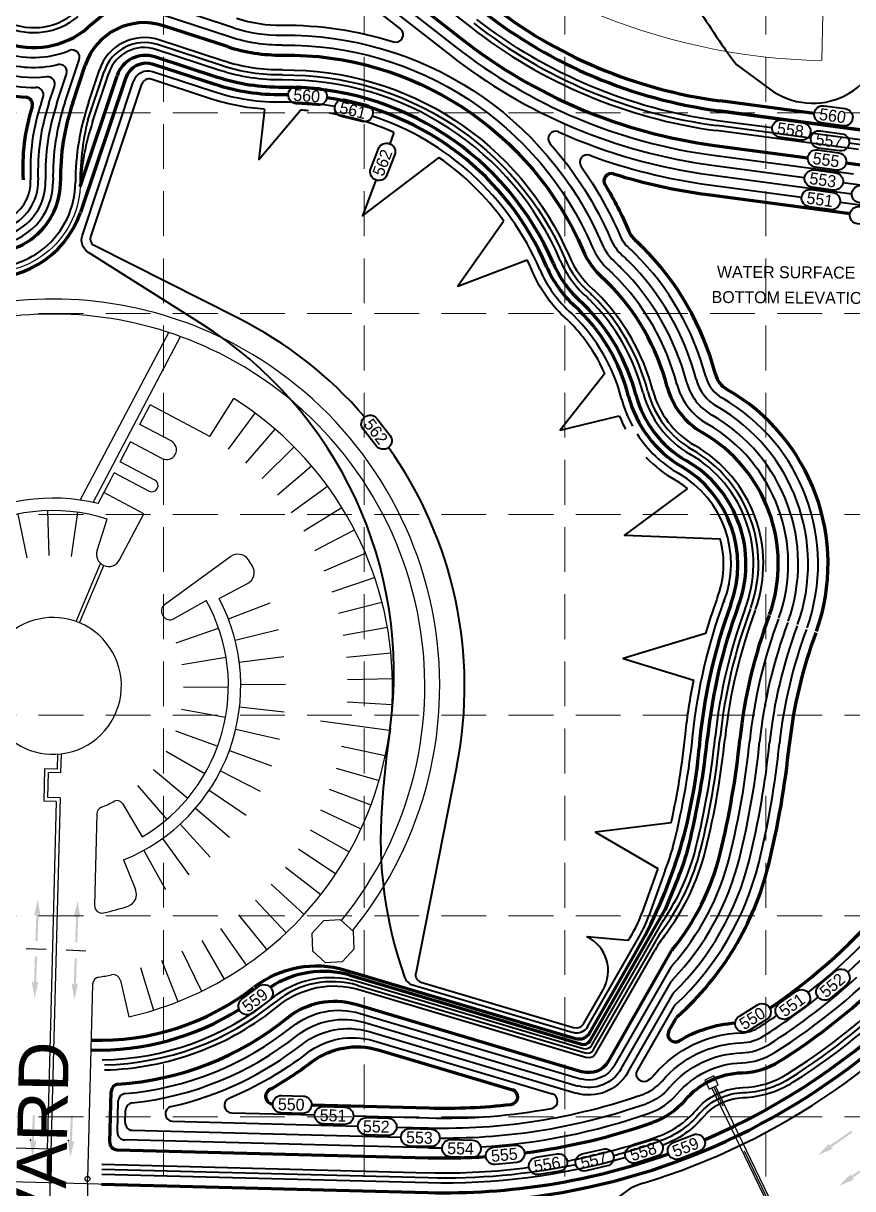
# Model space of a CAD drawing. Header units: feet. Extents: x 10084 to 13321, y 3329 to 8503.
# Drawn here: x 11162.1 to 11495.6, y 4595.9 to 5064.4 of the extents above; entities that cross this region are included whole.
import ezdxf
from ezdxf.enums import TextEntityAlignment as Align

# ---------------------------------------------------------------- set-up
doc = ezdxf.new("R2010")
doc.units = ezdxf.units.FT
doc.header["$LTSCALE"] = 40
doc.header["$MEASUREMENT"] = 0
for name, pattern in [('( Dashdot )', [1.001, 0.5, -0.25, 0.001, -0.25]), ('CENTERX2', [4, 2.5, -0.5, 0.5, -0.5]), ('DASHED', [0.75, 0.5, -0.25]), ('HIDDEN', [0.375, 0.25, -0.125])]:
    doc.linetypes.add(name, pattern=pattern)
for name, color, linetype in [('amenity center', 31, 'Continuous'), ('CURB', 4, 'Continuous'), ('flow arrow', 4, 'Continuous'), ('GRID', 254, 'DASHED'), ('INLET', 4, 'Continuous'), ('Level 1', 7, 'Continuous'), ('Level 8', 7, 'Continuous'), ('NAME', 6, 'Continuous'), ('ROW', 3, '( Dashdot )'), ('STORM', 2, 'Continuous'), ('storm CL', 7, 'CENTERX2')]:
    doc.layers.add(name, color=color, linetype=linetype)
doc.styles.get("Standard").update_dxf_attribs({"font": 'ARIAL.TTF'})
doc.styles.add('Style-CB101', font='CB101.shx')
doc.styles.add('Style-CHAR_FAST_FONT', font='CHAR_FAST_FONT.shx')

msp = doc.modelspace()

# ---------------------------------------------------------------- hatches: boundary and pattern name
at = {"layer": 'flow arrow', "linetype": 'Continuous', "lineweight": 30}
h = msp.add_hatch(color=7, dxfattribs=at)
edge = h.paths.add_edge_path()
edge.add_line((11168.66, 4705.51), (11168.17, 4706.07))
edge.add_line((11168.17, 4706.07), (11167.81, 4695.49))
edge.add_line((11167.81, 4695.49), (11166.95, 4695.52))
edge.add_line((11166.95, 4695.52), (11167.31, 4706.1))
edge.add_line((11167.31, 4706.1), (11166.69, 4705.57))
edge.add_line((11166.69, 4705.57), (11166.69, 4705.57))
edge.add_ellipse((11166.67, 4706.11), major_axis=(-0.019, -0.56), ratio=0.285714, start_angle=-125.8315, end_angle=14.4967, ccw=False)
edge.add_line((11166.55, 4706.45), (11166.55, 4706.45))
edge.add_line((11166.55, 4706.45), (11167.93, 4712.13))
edge.add_line((11167.93, 4712.13), (11168.86, 4706.36))
edge.add_line((11168.86, 4706.36), (11168.86, 4706.36))
edge.add_ellipse((11168.72, 4706.05), major_axis=(-0.019, -0.56), ratio=0.285714, start_angle=-17.1827, end_angle=124.7269, ccw=False)
edge.add_line((11168.65, 4705.51), (11168.66, 4705.51))
edge.add_line((11168.66, 4705.51), (11168.66, 4705.51))
edge.add_line((11168.66, 4705.51), (11168.66, 4705.51))
h = msp.add_hatch(color=7, dxfattribs=at)
edge = h.paths.add_edge_path()
edge.add_line((11184.64, 4704.9), (11184.16, 4705.46))
edge.add_line((11184.16, 4705.46), (11183.79, 4694.88))
edge.add_line((11183.79, 4694.88), (11182.94, 4694.91))
edge.add_line((11182.94, 4694.91), (11183.3, 4705.49))
edge.add_line((11183.3, 4705.49), (11182.68, 4704.96))
edge.add_line((11182.68, 4704.96), (11182.68, 4704.96))
edge.add_ellipse((11182.65, 4705.5), major_axis=(-0.019, -0.56), ratio=0.285714, start_angle=-125.8315, end_angle=14.4967, ccw=False)
edge.add_line((11182.54, 4705.83), (11182.54, 4705.83))
edge.add_line((11182.54, 4705.83), (11183.92, 4711.52))
edge.add_line((11183.92, 4711.52), (11184.85, 4705.75))
edge.add_line((11184.85, 4705.75), (11184.85, 4705.75))
edge.add_ellipse((11184.71, 4705.44), major_axis=(-0.019, -0.56), ratio=0.285714, start_angle=-17.1827, end_angle=124.7269, ccw=False)
edge.add_line((11184.64, 4704.9), (11184.64, 4704.9))
edge.add_line((11184.64, 4704.9), (11184.64, 4704.9))
edge.add_line((11184.64, 4704.9), (11184.64, 4704.9))
h = msp.add_hatch(color=7, dxfattribs=at)
edge = h.paths.add_edge_path()
edge.add_line((11167.77, 4679.04), (11167.26, 4678.52))
edge.add_line((11167.26, 4678.52), (11167.59, 4689.1))
edge.add_line((11167.59, 4689.1), (11166.73, 4689.13))
edge.add_line((11166.73, 4689.13), (11166.4, 4678.55))
edge.add_line((11166.4, 4678.55), (11165.81, 4679.11))
edge.add_line((11165.81, 4679.11), (11165.81, 4679.12))
edge.add_ellipse((11165.75, 4678.58), major_axis=(0.018, 0.56), ratio=0.285714, start_angle=345.5033, end_angle=485.8315)
edge.add_line((11165.61, 4678.25), (11165.61, 4678.25))
edge.add_line((11165.61, 4678.25), (11166.61, 4672.49))
edge.add_line((11166.61, 4672.49), (11167.93, 4678.18))
edge.add_line((11167.93, 4678.18), (11167.93, 4678.18))
edge.add_ellipse((11167.8, 4678.51), major_axis=(0.018, 0.56), ratio=0.285714, start_angle=235.2731, end_angle=377.1827)
edge.add_line((11167.77, 4679.04), (11167.77, 4679.04))
edge.add_line((11167.77, 4679.04), (11167.77, 4679.04))
edge.add_line((11167.77, 4679.04), (11167.77, 4679.04))
h = msp.add_hatch(color=7, dxfattribs=at)
edge = h.paths.add_edge_path()
edge.add_line((11183.76, 4678.43), (11183.25, 4677.91))
edge.add_line((11183.25, 4677.91), (11183.58, 4688.48))
edge.add_line((11183.58, 4688.49), (11182.72, 4688.51))
edge.add_line((11182.72, 4688.51), (11182.39, 4677.93))
edge.add_line((11182.39, 4677.93), (11181.8, 4678.5))
edge.add_line((11181.8, 4678.5), (11181.8, 4678.5))
edge.add_ellipse((11181.74, 4677.96), major_axis=(0.018, 0.56), ratio=0.285714, start_angle=345.5033, end_angle=485.8315)
edge.add_line((11181.6, 4677.64), (11181.6, 4677.64))
edge.add_line((11181.6, 4677.64), (11182.6, 4671.88))
edge.add_line((11182.6, 4671.88), (11183.92, 4677.57))
edge.add_line((11183.92, 4677.57), (11183.91, 4677.57))
edge.add_ellipse((11183.79, 4677.89), major_axis=(0.018, 0.56), ratio=0.285714, start_angle=235.2731, end_angle=377.1827)
edge.add_line((11183.76, 4678.43), (11183.76, 4678.43))
edge.add_line((11183.76, 4678.43), (11183.76, 4678.43))
edge.add_line((11183.76, 4678.43), (11183.76, 4678.43))
h = msp.add_hatch(color=7, dxfattribs=at)
edge = h.paths.add_edge_path()
edge.add_line((11167, 4615.28), (11166.37, 4614.75))
edge.add_line((11166.37, 4614.75), (11166.74, 4625.33))
edge.add_line((11166.74, 4625.33), (11165.88, 4625.35))
edge.add_line((11165.88, 4625.35), (11165.51, 4614.78))
edge.add_line((11165.51, 4614.78), (11165.03, 4615.33))
edge.add_line((11165.03, 4615.33), (11165.03, 4615.34))
edge.add_ellipse((11164.96, 4614.8), major_axis=(0.02, 0.56), ratio=0.285714, start_angle=342.8173, end_angle=484.7269)
edge.add_line((11164.82, 4614.49), (11164.82, 4614.49))
edge.add_line((11164.82, 4614.49), (11165.76, 4608.72))
edge.add_line((11165.76, 4608.72), (11167.14, 4614.4))
edge.add_line((11167.14, 4614.4), (11167.14, 4614.4))
edge.add_ellipse((11167.02, 4614.74), major_axis=(0.02, 0.56), ratio=0.285714, start_angle=234.1685, end_angle=374.4967)
edge.add_line((11167, 4615.28), (11167, 4615.28))
edge.add_line((11167, 4615.28), (11167, 4615.28))
h = msp.add_hatch(color=7, dxfattribs=at)
edge = h.paths.add_edge_path()
edge.add_line((11182.26, 4615.13), (11181.64, 4614.6))
edge.add_line((11181.64, 4614.6), (11182.01, 4625.18))
edge.add_line((11182.01, 4625.18), (11181.15, 4625.21))
edge.add_line((11181.15, 4625.21), (11180.78, 4614.63))
edge.add_line((11180.78, 4614.63), (11180.3, 4615.19))
edge.add_line((11180.3, 4615.19), (11180.29, 4615.19))
edge.add_ellipse((11180.23, 4614.66), major_axis=(0.02, 0.56), ratio=0.285714, start_angle=342.8173, end_angle=484.7269)
edge.add_line((11180.08, 4614.34), (11180.09, 4614.34))
edge.add_line((11180.09, 4614.34), (11181.02, 4608.57))
edge.add_line((11181.02, 4608.57), (11182.4, 4614.26))
edge.add_line((11182.4, 4614.26), (11182.4, 4614.26))
edge.add_ellipse((11182.28, 4614.59), major_axis=(0.02, 0.56), ratio=0.285714, start_angle=234.1685, end_angle=374.4967)
edge.add_line((11182.26, 4615.13), (11182.26, 4615.13))
edge.add_line((11182.26, 4615.13), (11182.26, 4615.13))
h = msp.add_hatch(color=7, dxfattribs=at)
edge = h.paths.add_edge_path()
edge.add_line((11486.46, 4613.88), (11486.3, 4613.16))
edge.add_line((11486.3, 4613.16), (11494.99, 4619.21))
edge.add_line((11494.99, 4619.21), (11495.48, 4618.51))
edge.add_line((11495.48, 4618.51), (11486.8, 4612.46))
edge.add_line((11486.8, 4612.46), (11487.6, 4612.27))
edge.add_line((11487.6, 4612.27), (11487.6, 4612.27))
edge.add_ellipse((11487.18, 4611.93), major_axis=(0.459, 0.32), ratio=0.285714, start_angle=-125.8315, end_angle=14.4967, ccw=False)
edge.add_line((11486.98, 4611.63), (11486.98, 4611.64))
edge.add_line((11486.98, 4611.64), (11481.6, 4609.33))
edge.add_line((11481.6, 4609.33), (11485.66, 4613.54))
edge.add_line((11485.66, 4613.54), (11485.66, 4613.54))
edge.add_ellipse((11486, 4613.61), major_axis=(0.459, 0.32), ratio=0.285714, start_angle=-17.1827, end_angle=124.7269, ccw=False)
edge.add_line((11486.46, 4613.88), (11486.46, 4613.88))
edge.add_line((11486.46, 4613.88), (11486.46, 4613.88))
edge.add_line((11486.46, 4613.88), (11486.46, 4613.88))
h = msp.add_hatch(color=7, dxfattribs=at)
edge = h.paths.add_edge_path()
edge.add_line((11494.99, 4601.54), (11494.84, 4600.82))
edge.add_line((11494.84, 4600.82), (11503.52, 4606.88))
edge.add_line((11503.52, 4606.88), (11504.01, 4606.17))
edge.add_line((11504.01, 4606.17), (11495.33, 4600.12))
edge.add_line((11495.33, 4600.12), (11496.13, 4599.94))
edge.add_line((11496.13, 4599.94), (11496.13, 4599.93))
edge.add_ellipse((11495.71, 4599.59), major_axis=(0.459, 0.32), ratio=0.285714, start_angle=-125.8315, end_angle=14.4967, ccw=False)
edge.add_line((11495.51, 4599.3), (11495.51, 4599.3))
edge.add_line((11495.51, 4599.3), (11490.14, 4596.99))
edge.add_line((11490.14, 4596.99), (11494.19, 4601.2))
edge.add_line((11494.19, 4601.2), (11494.19, 4601.2))
edge.add_ellipse((11494.53, 4601.28), major_axis=(0.459, 0.32), ratio=0.285714, start_angle=-17.1827, end_angle=124.7269, ccw=False)
edge.add_line((11495, 4601.54), (11494.99, 4601.54))
edge.add_line((11494.99, 4601.54), (11494.99, 4601.54))
edge.add_line((11494.99, 4601.54), (11494.99, 4601.54))

# ---------------------------------------------------------------- linework, layer by layer
at = {"layer": 'amenity center', "color": 7}
for p, q in [((11184.95, 4872.7), (11220.54, 4940.08)), ((11190.11, 4871.76), (11225.33, 4938.42)), ((11210.3, 4905.69), (11213.1, 4910.99)), ((11237.14, 4898.29), (11213.1, 4910.99)), ((11237.14, 4898.29), (11246.73, 4913.53)), ((11208.94, 4903.13), (11210.3, 4905.69)), ((11244.57, 4893.21), (11255.29, 4907.68)), ((11221.53, 4896.48), (11208.94, 4903.13)), ((11251.59, 4887.58), (11263.38, 4901.19)), ((11201, 4888.1), (11205.21, 4896.06)), ((11217.8, 4889.41), (11205.21, 4896.06)), ((11258.17, 4881.44), (11270.95, 4894.11)), ((11214.92, 4880.75), (11201, 4888.1)), ((11264.26, 4874.81), (11277.96, 4886.48)), ((11197.27, 4881.03), (11198.67, 4883.68)), ((11212.58, 4876.33), (11198.67, 4883.68)), ((11192.13, 4871.3), (11197.27, 4881.03)), ((11269.83, 4867.74), (11284.38, 4878.34)), ((11210.59, 4867.2), (11194.46, 4875.72)), ((11172.51, 4850.47), (11171.99, 4868.47)), ((11181.5, 4849.96), (11184.06, 4867.78)), ((11274.85, 4860.27), (11290.16, 4869.73)), ((11163.57, 4849.44), (11159.99, 4867.08)), ((11191.74, 4852.47), (11195.83, 4865.04)), ((11200.79, 4848.65), (11210.59, 4867.2)), ((11279.28, 4852.44), (11295.27, 4860.71)), ((11245.46, 4850), (11218.83, 4830.62)), ((11283.11, 4844.3), (11299.68, 4851.33)), ((11183.31, 4823.88), (11193.15, 4847.21)), ((11184.71, 4823.34), (11194.42, 4846.37)), ((11286.31, 4835.88), (11303.36, 4841.64)), ((11240.86, 4833.13), (11252.24, 4839.11)), ((11222.46, 4824.94), (11235.64, 4832.27)), ((11244.56, 4824.93), (11261.38, 4831.35)), ((11288.86, 4827.25), (11306.3, 4831.7)), ((11223.59, 4815.31), (11240.59, 4821.24)), ((11247.27, 4816.34), (11264.73, 4820.72)), ((11290.75, 4818.45), (11308.48, 4821.56)), ((11225.82, 4806.59), (11243.58, 4809.53)), ((11248.93, 4807.5), (11266.79, 4809.76)), ((11291.97, 4809.54), (11309.88, 4811.29)), ((11226.53, 4797.61), (11244.53, 4797.48)), ((11249.53, 4798.52), (11267.53, 4798.64)), ((11292.5, 4800.55), (11310.5, 4800.94)), ((11225.69, 4788.65), (11243.4, 4785.45)), ((11249.05, 4789.53), (11266.94, 4787.51)), ((11292.35, 4791.55), (11310.33, 4790.57)), ((11281.61, 4783.89), (11309.37, 4780.25)), ((11223.34, 4779.97), (11240.24, 4773.79)), ((11247.51, 4780.66), (11265.03, 4776.53)), ((11175.79, 4770.55), (11175.64, 4764.55)), ((11177.29, 4770.69), (11177.1, 4763.01)), ((11219.53, 4771.81), (11235.13, 4762.83)), ((11244.93, 4772.04), (11261.83, 4765.86)), ((11290.02, 4773.72), (11307.63, 4770.03)), ((11170.64, 4764.68), (11170.3, 4751.68)), ((11175.64, 4764.55), (11170.64, 4764.68)), ((11287.84, 4764.99), (11305.13, 4759.97)), ((11172.1, 4763.14), (11171.84, 4753.14)), ((11177.1, 4763.01), (11172.1, 4763.14)), ((11214.39, 4764.42), (11228.23, 4752.91)), ((11241.34, 4763.79), (11257.38, 4755.64)), ((11208.06, 4758.02), (11219.73, 4744.32)), ((11236.79, 4756.02), (11251.75, 4746.02)), ((11285.01, 4756.44), (11301.86, 4750.13)), ((11175.3, 4751.55), (11170.3, 4751.68)), ((11176.84, 4753.01), (11171.84, 4753.14)), ((11175.3, 4751.55), (11172.99, 4661.72)), ((11176.84, 4753.01), (11174.48, 4661.68)), ((11201.98, 4750.69), (11209.89, 4737.3)), ((11191.68, 4746.56), (11190.73, 4709.74)), ((11231.35, 4748.86), (11245.01, 4737.14)), ((11281.53, 4748.14), (11297.86, 4740.57)), ((11225.09, 4742.38), (11237.27, 4729.13)), ((11218.11, 4736.7), (11228.62, 4722.09)), ((11277.44, 4740.13), (11293.15, 4731.34)), ((11210.51, 4731.89), (11219.2, 4716.13)), ((11272.75, 4732.44), (11287.74, 4722.49)), ((11202.38, 4728.02), (11207.21, 4716.1)), ((11267.49, 4725.14), (11281.68, 4714.08)), ((11261.69, 4718.26), (11275, 4706.15)), ((11255.38, 4711.84), (11267.74, 4698.75)), ((11248.61, 4705.91), (11259.94, 4691.92)), ((11241.41, 4700.52), (11251.64, 4685.71)), ((11233.81, 4695.68), (11242.9, 4680.14)), ((11225.88, 4691.44), (11233.75, 4675.26)), ((11217.64, 4687.81), (11224.26, 4671.08)), ((11209.15, 4684.82), (11214.49, 4667.63)), ((11189.91, 4678.05), (11187.9, 4599.85)), ((11201.12, 4679.59), (11204.48, 4664.94)), ((11204.48, 4664.94), (11209.33, 4666.14)), ((11172.99, 4661.72), (11171.7, 4611.78)), ((11174.48, 4661.68), (11172.4, 4580.9)), ((11173.2, 4611.74), (11158.2, 4612.12)), ((11187.85, 4597.93), (11187.9, 4599.85))]:
    msp.add_line(p, q, dxfattribs=at)
at = {"layer": 'amenity center', "color": 7, "ltscale": 100, "flags": 128}
msp.add_lwpolyline([(11167.57, 5089.5, -0.323719), (11149.9, 5064.35, 0.184077), (11128.04, 5046.08), (11123.36, 5037.72, -0.097814), (11114.32, 5027.09)], format="xyb", dxfattribs=at)
at = {"layer": 'amenity center', "color": 7, "flags": 128}
msp.add_lwpolyline([(11282.73, 4703.6), (11278.04, 4698.47), (11278.36, 4691.52), (11283.49, 4686.83), (11290.43, 4687.15), (11295.12, 4692.28), (11294.81, 4699.22), (11289.68, 4703.91)], close=True, dxfattribs=at)
at = {"layer": 'amenity center', "color": 7}
msp.add_circle((11187.9, 4599.85), 1, dxfattribs=at)
at = {"layer": 'amenity center', "color": 7, "ltscale": 100, "extrusion": (0, 0, -1)}
msp.add_arc((-11148.53, 5000.62), 36.5, 183.1153, 281.2141, dxfattribs=at)
at = {"layer": 'amenity center', "color": 7}
for centre, radius, start, end in [((11174.03, 4798), 155.5, 62.153, 102.6289), ((11174.03, 4798), 149.5, 62.153, 102.3946), ((11174.03, 4798), 155.5, 320.7343, 62.153), ((11174.03, 4798), 149.5, 320.861, 62.153), ((11174.03, 4798), 136.5, 306.7759, 57.8199), ((11219.67, 4892.94), 4, 242.153, 62.153), ((11213.75, 4878.54), 2.5, 242.153, 62.153), ((11174.03, 4798), 75.5, 76.132, 121.1582), ((11174.03, 4798), 70.5, 71.9872, 121.1582), ((11196.5, 4850.92), 5, 161.9872, 245.4986), ((11248.4, 4845.96), 5, 32.818, 126.0568), ((11196.37, 4850.98), 5, 247.1418, 332.153), ((11249.91, 4843.54), 5, 297.7325, 30.9713), ((11174.03, 4798), 93.5, 30.9713, 32.818), ((11174.03, 4798), 75.5, 292.0564, 27.7325), ((11174.03, 4798), 70.5, 300.5777, 29.0855), ((11220.6, 4828.19), 3, 126.0568, 212.9582), ((11174.03, 4798), 27.5, 67.1415, 276.8178), ((11174.03, 4798), 52.5, 32.1841, 32.9582), ((11221, 4827.56), 3, 212.1841, 299.0855), ((11174.03, 4798), 27.5, 276.8178, 67.1414), ((11174.03, 4798), 52.5, 291.8398, 297.9724), ((11199.83, 4749.42), 2.5, 30.5777, 117.9724), ((11194.68, 4746.48), 3, 111.8398, 178.5239), ((11202.58, 4714.23), 5, 288.8176, 22.0564), ((11193.73, 4709.67), 3, 178.5239, 282.5715), ((11174.03, 4798), 93.5, 282.5715, 288.8176), ((11192.91, 4677.97), 3, 98.9401, 178.5239), ((11174.03, 4798), 118.5, 278.9401, 281.4737), ((11174.03, 4798), 118.5, 281.3475, 281.4737), ((11198.2, 4678.92), 3, 12.8886, 101.4737), ((11174.03, 4798), 136.5, 284.9878, 303.4609)]:
    msp.add_arc(centre, radius, start, end, dxfattribs=at)
at = {"layer": 'CURB', "color": 7}
for centre, radius, start, end in [((11174.03, 4798), 136.5, 303.4609, 306.7759), ((11257.82, 4596.13), 70, 178.5239, 210.6773)]:
    msp.add_arc(centre, radius, start, end, dxfattribs=at)
at = {"layer": 'flow arrow', "color": 7, "linetype": 'Continuous', "lineweight": 30}
for p, q in [((11163.27, 4692.46), (11171.27, 4692.16)), ((11179.26, 4691.85), (11187.26, 4691.54))]:
    msp.add_line(p, q, dxfattribs=at)
for p in [(11165.03, 4615.33), (11180.3, 4615.19)]:
    msp.add_point(p, dxfattribs=at)
at = {"layer": 'GRID', "color": 252, "linetype": 'HIDDEN', "lineweight": 0, "ltscale": 1.8}
for p, q in [((11218.46, 3736.85), (11218.46, 8418.16)), ((11299.17, 3736.84), (11299.17, 8418.16)), ((11379.88, 3736.83), (11379.88, 8418.16)), ((11460.59, 3736.82), (11460.59, 8418.16)), ((10169.24, 5028.35), (13236.21, 5028.35)), ((10169.24, 4947.64), (13236.21, 4947.64)), ((10169.24, 4866.93), (13236.21, 4866.93)), ((10169.24, 4786.22), (13236.21, 4786.22)), ((10169.24, 4705.51), (13236.21, 4705.51)), ((10169.24, 4624.8), (13236.21, 4624.8))]:
    msp.add_line(p, q, dxfattribs=at)
at = {"layer": 'INLET', "color": 5, "flags": 128}
msp.add_lwpolyline([(11436.14, 4639.54), (11437.88, 4635.94), (11441.48, 4637.68), (11439.74, 4641.28)], close=True, dxfattribs=at)
at = {"layer": 'Level 1', "color": 5, "linetype": 'Continuous', "lineweight": 40}
for p, q in [((11290.26, 5103.29), (11342.03, 5062.79)), ((11284.1, 5095.41), (11335.87, 5054.91)), ((11279.17, 5089.11), (11313.68, 5062.11)), ((11281.64, 5092.26), (11333.41, 5051.76)), ((11245.34, 5058.81), (11210.53, 5070.18)), ((11246.64, 5062.59), (11218.63, 5071.74)), ((11241.73, 5047.36), (11215.98, 5055.78)), ((11242.29, 5049.28), (11216.55, 5057.69)), ((11241.13, 5045.45), (11215.36, 5053.88)), ((11178.77, 5032.36), (11184.54, 5049.71)), ((11188.25, 5032.36), (11192.67, 5045.62)), ((11175.59, 5032.31), (11179.44, 5043.88)), ((11185.82, 4979.15), (11206.43, 5041.05)), ((11188.06, 5025.45), (11194.57, 5044.99)), ((11189.95, 5024.79), (11196.46, 5044.36)), ((11238.3, 5036.91), (11213.99, 5044.86)), ((11172.4, 5032.24), (11174.65, 5038.99)), ((11169.21, 5032.14), (11170.05, 5034.67)), ((11478.75, 5018.2), (11441.01, 5023.23)), ((11463.18, 5022.29), (11441.28, 5025.21)), ((11497.89, 5013.62), (11440.75, 5021.25)), ((11554.73, 5010.07), (11478.61, 5020.23)), ((11554.46, 5008.09), (11494.18, 5016.14)), ((11439.42, 5011.34), (11439.42, 5011.34)), ((11439.42, 5011.34), (11495.95, 5003.79)), ((11438.37, 5003.41), (11438.37, 5003.41)), ((11438.37, 5003.41), (11495.23, 4995.82)), ((11438.89, 5007.37), (11438.89, 5007.37)), ((11438.89, 5007.37), (11476.25, 5002.39)), ((11437.84, 4999.44), (11437.84, 4999.44)), ((11437.84, 4999.44), (11475.05, 4994.48)), ((11491.69, 5000.33), (11552.35, 4992.23)), ((11490.49, 4992.42), (11551.29, 4984.3)), ((11417.24, 4724.66), (11410.81, 4706.58)), ((11420.14, 4723.88), (11413.64, 4705.58)), ((11390.69, 4653.6), (11419.48, 4703.81)), ((11388.96, 4660.93), (11409.9, 4697.45)), ((11391.4, 4651.82), (11418.38, 4698.87)), ((11392.11, 4650.04), (11416.1, 4691.88)), ((11399.92, 4645.57), (11422.52, 4684.98)), ((11296.13, 4679.29), (11387.24, 4652.21)), ((11296.54, 4677.6), (11387.95, 4650.44)), ((11296.94, 4675.92), (11388.66, 4648.66)), ((11318.64, 4677.81), (11383.2, 4658.63)), ((11402.52, 4644.07), (11422.73, 4679.31)), ((11405.13, 4642.58), (11423.19, 4674.1)), ((11297.56, 4666.35), (11386.08, 4640.04)), ((11409.03, 4643.37), (11423.82, 4669.16)), ((11299.37, 4662.68), (11385.21, 4637.16)), ((11301.18, 4659.01), (11384.38, 4634.28)), ((11302.98, 4655.35), (11374.78, 4634.01)), ((11199.95, 4618.55), (11200.27, 4631.17)), ((11203.05, 4622.47), (11203.18, 4627.44)), ((11245.87, 4626.37), (11279.23, 4625.51)), ((11294.8, 4625.11), (11325.13, 4624.33)), ((11205.97, 4619.4), (11313.94, 4616.61)), ((11222.13, 4622.98), (11296.61, 4621.06)), ((11312.18, 4620.66), (11324.95, 4620.33)), ((11325.03, 4612.33), (11202.87, 4615.47)), ((11193.71, 4605.71), (11324.98, 4602.32)), ((11193.6, 4601.71), (11324.88, 4598.33)), ((11193.65, 4603.71), (11324.93, 4600.32))]:
    msp.add_line(p, q, dxfattribs=at)
at = {"layer": 'Level 1', "color": 5, "linetype": 'Continuous', "lineweight": 70}
for p, q in [((11229.96, 5097.63), (11187.95, 5062.48)), ((11244.16, 5054.98), (11218.4, 5063.4)), ((11240.14, 5042.62), (11214.9, 5050.87)), ((11181.94, 5032.38), (11186.97, 5047.49)), ((11239.28, 5039.75), (11214.44, 5047.86)), ((11184.99, 4998.8), (11199.78, 5043.25)), ((11203.11, 5042.15), (11185.02, 4988.35)), ((11480.12, 5028.1), (11442.33, 5033.14)), ((11498.57, 5021.6), (11441.8, 5029.18)), ((11441.8, 5029.18), (11555.26, 5014.04)), ((11492.96, 5008.23), (11553.4, 5000.16)), ((11437.31, 4995.48), (11437.31, 4995.48)), ((11437.31, 4995.48), (11494.5, 4987.85)), ((11425.72, 4721.67), (11420.05, 4707.82)), ((11389.98, 4655.37), (11420.05, 4707.82)), ((11389.91, 4658.56), (11408.02, 4690.16)), ((11397.32, 4647.06), (11422.78, 4691.47)), ((11291.62, 4683.76), (11384.15, 4656.26)), ((11293.4, 4681.67), (11386.52, 4653.99)), ((11295.74, 4670.02), (11386.94, 4642.91)), ((11421.65, 4659.35), (11424.56, 4664.42)), ((11304.78, 4651.68), (11358.74, 4635.64)), ((11196.85, 4614.63), (11197.37, 4634.96)), ((11277.96, 4629.54), (11325.23, 4628.33)), ((11199.77, 4611.55), (11324.93, 4608.33)), ((11324.93, 4608.33), (11324.93, 4608.33)), ((11324.67, 4598.33), (11324.67, 4598.33))]:
    msp.add_line(p, q, dxfattribs=at)
at = {"layer": 'Level 1', "color": 35, "linetype": 'Continuous', "lineweight": 40}
for p, q in [((11237.37, 5034.06), (11213.53, 5041.85)), ((11189.29, 4978.48), (11209.75, 5039.95)), ((11233.75, 4943.58), (11188.32, 4972.18)), ((11248.45, 4945.82), (11190.78, 4974.85)), ((11336.4, 4765.95), (11319.85, 4682.38)), ((11321.93, 4678.92), (11383.77, 4660.54)), ((11387.23, 4661.93), (11395.19, 4675.81))]:
    msp.add_line(p, q, dxfattribs=at)
at = {"layer": 'Level 1', "color": 35, "linetype": 'Continuous', "lineweight": 70}
msp.add_line((11193.5, 4597.71), (11324.77, 4594.33), dxfattribs=at)
at = {"layer": 'Level 1', "color": 35, "linetype": 'Continuous', "lineweight": 40, "flags": 128}
for points in [[(11449.05, 5047.65), (11463.79, 5036.86), (11463.79, 5036.86, 0.61731), (11508.28, 5063.07), (11508.28, 5063.07, 0.039827), (11503.71, 5093.83), (11503.71, 5093.83, -0.15593), (11508.3, 5149.27), (11508.3, 5149.27, -0.056182), (11523.7, 5177.18), (11523.7, 5177.18, -0.007976), (11537.99, 5196.69), (11537.99, 5196.69, -0.207178), (11564.22, 5211.5), (11564.22, 5211.5), (11642.31, 5208.45)], [(11311.4, 5011.4), (11308.3, 5003.41), (11308.3, 5003.41, -1), (11301.77, 5005.94), (11301.77, 5005.94), (11301.77, 5005.94), (11304.87, 5013.93), (11304.87, 5013.93, -1), (11311.4, 5011.4)], [(11304.01, 4894.45), (11298.73, 4901.21), (11298.73, 4901.21), (11298.73, 4901.21, -1), (11304.24, 4905.52), (11304.24, 4905.52), (11304.24, 4905.52), (11309.52, 4898.77), (11309.52, 4898.77, -1), (11304.01, 4894.45)]]:
    msp.add_lwpolyline(points, format="xyb", dxfattribs=at)
at = {"layer": 'Level 1', "color": 5, "linetype": 'Continuous', "lineweight": 70, "flags": 128}
msp.add_lwpolyline([(11229.96, 5097.63, -0.353891), (11286.56, 5098.56), (11286.56, 5098.56), (11338.33, 5058.06), (11338.33, 5058.06, 0.133589), (11439.95, 5015.3), (11439.95, 5015.3), (11439.95, 5015.3), (11477.52, 5010.29)], format="xyb", dxfattribs=at)
at = {"layer": 'Level 1', "color": 5, "linetype": 'Continuous', "lineweight": 40, "flags": 128}
for points in [[(11280.44, 5031.45), (11271.89, 5032.05), (11271.89, 5032.04), (11271.89, 5032.04, -1), (11272.37, 5039.03), (11272.37, 5039.03), (11272.37, 5039.03), (11280.93, 5038.44), (11280.93, 5038.44, -1), (11280.44, 5031.45)], [(11298.31, 5024.9), (11289.98, 5026.94), (11289.98, 5026.94, -1), (11291.65, 5033.74), (11291.65, 5033.74), (11291.65, 5033.74), (11299.97, 5031.7), (11299.97, 5031.7, -1), (11298.31, 5024.9)], [(11491.62, 5023.12), (11483.13, 5024.29), (11483.13, 5024.29, -1), (11484.08, 5031.22), (11484.08, 5031.22), (11492.58, 5030.05), (11492.58, 5030.05, -1), (11491.62, 5023.12)], [(11474.69, 5017.44), (11466.2, 5018.61), (11466.2, 5018.61, -1), (11467.16, 5025.54), (11467.16, 5025.54), (11475.65, 5024.38), (11475.65, 5024.38, -1), (11474.69, 5017.44)], [(11490.23, 5013.06), (11481.74, 5014.23), (11481.74, 5014.23, -1), (11482.69, 5021.16), (11482.69, 5021.16), (11491.18, 5019.99), (11491.18, 5019.99, -1), (11490.23, 5013.06)], [(11489.03, 5005.39), (11480.54, 5006.56), (11480.54, 5006.56, -1), (11481.5, 5013.49), (11481.49, 5013.49), (11489.99, 5012.32), (11489.99, 5012.32, -1), (11489.03, 5005.39)], [(11487.74, 4997.32), (11479.25, 4998.49), (11479.25, 4998.49, -1), (11480.2, 5005.42), (11480.2, 5005.42), (11488.69, 5004.25), (11488.69, 5004.25, -1), (11487.74, 4997.32)], [(11506.76, 4991.04), (11498.26, 4992.21), (11498.26, 4992.21, -1), (11499.22, 4999.15), (11499.22, 4999.15), (11507.71, 4997.98), (11507.71, 4997.98, -1), (11506.76, 4991.04)], [(11486.54, 4989.45), (11478.05, 4990.62), (11478.05, 4990.62, -1), (11479.01, 4997.55), (11479.01, 4997.55), (11487.5, 4996.38), (11487.5, 4996.38, -1), (11486.54, 4989.45)], [(11505.96, 4982.58), (11497.47, 4983.74), (11497.47, 4983.74, -1), (11498.42, 4990.68), (11498.42, 4990.68), (11506.91, 4989.51), (11506.91, 4989.51, -1), (11505.96, 4982.58)], [(11493.18, 4677.97), (11486.65, 4672.42), (11486.65, 4672.42, -1), (11482.12, 4677.75), (11482.12, 4677.75), (11482.12, 4677.75), (11488.65, 4683.3), (11488.65, 4683.3, -1), (11493.18, 4677.97)], [(11261.05, 4671.63), (11254.21, 4666.47), (11254.21, 4666.47), (11254.21, 4666.47, -1), (11249.99, 4672.05), (11249.99, 4672.05), (11249.99, 4672.05), (11256.83, 4677.22), (11256.83, 4677.22, -1), (11261.05, 4671.63)], [(11477.01, 4669.56), (11470.03, 4664.58), (11470.03, 4664.58), (11470.03, 4664.58, -1), (11465.97, 4670.28), (11465.97, 4670.28), (11465.97, 4670.28), (11472.95, 4675.26), (11472.95, 4675.26, -1), (11477.01, 4669.56)], [(11460.98, 4663.83), (11453.69, 4659.32), (11453.69, 4659.32), (11453.69, 4659.32, -1), (11450, 4665.27), (11450, 4665.27), (11450, 4665.27), (11457.29, 4669.78), (11457.29, 4669.78, -1), (11460.98, 4663.83)], [(11274.37, 4626.14), (11265.8, 4626.36), (11265.8, 4626.36, -1), (11265.98, 4633.35), (11265.98, 4633.35), (11265.98, 4633.35), (11274.55, 4633.13), (11274.55, 4633.13), (11274.55, 4633.13, -1), (11274.37, 4626.14)], [(11291.21, 4621.7), (11282.64, 4621.92), (11282.64, 4621.92), (11282.64, 4621.92, -1), (11282.82, 4628.92), (11282.82, 4628.92), (11282.82, 4628.92), (11291.39, 4628.7), (11291.39, 4628.7), (11291.39, 4628.7, -1), (11291.21, 4621.7)], [(11308.59, 4617.25), (11300.02, 4617.47), (11300.02, 4617.47), (11300.02, 4617.47, -1), (11300.2, 4624.47), (11300.2, 4624.47), (11300.2, 4624.47), (11308.77, 4624.25), (11308.77, 4624.25), (11308.77, 4624.25, -1), (11308.59, 4617.25)], [(11325.92, 4612.8), (11317.35, 4613.02), (11317.35, 4613.02), (11317.35, 4613.02, -1), (11317.53, 4620.02), (11317.53, 4620.02), (11317.53, 4620.02), (11326.1, 4619.8), (11326.1, 4619.8), (11326.1, 4619.8, -1), (11325.92, 4612.8)], [(11342.46, 4608.44), (11333.89, 4608.66), (11333.89, 4608.66), (11333.89, 4608.66, -1), (11334.07, 4615.65), (11334.07, 4615.65), (11334.07, 4615.65), (11342.64, 4615.43), (11342.64, 4615.43), (11342.64, 4615.43, -1), (11342.46, 4608.44)], [(11416.85, 4608.9), (11408.69, 4606.27), (11408.69, 4606.27), (11408.69, 4606.27, -1), (11406.55, 4612.94), (11406.55, 4612.94), (11406.55, 4612.94), (11414.71, 4615.56), (11414.71, 4615.56, -1), (11416.85, 4608.9)], [(11433.99, 4611.03), (11426.01, 4607.9), (11426.01, 4607.9), (11426.01, 4607.9, -1), (11423.45, 4614.42), (11423.45, 4614.42), (11423.45, 4614.42), (11431.43, 4617.55), (11431.43, 4617.55, -1), (11433.99, 4611.03)], [(11360.46, 4606.45), (11351.92, 4605.64), (11351.92, 4605.64), (11351.92, 4605.64, -1), (11351.26, 4612.61), (11351.26, 4612.61), (11351.26, 4612.61), (11359.79, 4613.42), (11359.79, 4613.42), (11359.79, 4613.42, -1), (11360.46, 4606.45)], [(11377.87, 4602.99), (11369.41, 4601.59), (11369.41, 4601.59, -1), (11368.28, 4608.5), (11368.28, 4608.5), (11368.28, 4608.5), (11376.74, 4609.89), (11376.74, 4609.89, -1), (11377.87, 4602.99)], [(11396.8, 4605.02), (11388.46, 4603.04), (11388.46, 4603.04), (11388.46, 4603.04, -1), (11386.84, 4609.85), (11386.84, 4609.85), (11386.84, 4609.85), (11395.19, 4611.83), (11395.19, 4611.83), (11395.19, 4611.83, -1), (11396.8, 4605.02)]]:
    msp.add_lwpolyline(points, format="xyb", dxfattribs=at)
at = {"layer": 'Level 1', "color": 35, "linetype": 'Continuous', "lineweight": 40, "flags": 128}
for points in [[(11259, 5029.72), (11256.79, 5009.59), (11273.59, 5029.45)], [(11311.13, 5020.52), (11309.4, 5015.93)], [(11303.89, 5001.37), (11298.43, 4986.9), (11329.32, 5010.35)], [(11355.14, 4984.64), (11336.82, 4958.7), (11364.69, 4969.24)], [(11395.9, 4923.56), (11377.97, 4900.87), (11401.74, 4906.57)], [(11429.21, 4877.32), (11403.83, 4858.56), (11442.36, 4857.07)], [(11436.41, 4819.08), (11403.33, 4809.05), (11431.68, 4800.25)], [(11422.58, 4742.97), (11392.17, 4739.18), (11417.24, 4724.66)], [(11405.19, 4695.6), (11388.64, 4697.14), (11388.64, 4697.14)]]:
    msp.add_lwpolyline(points, dxfattribs=at)
at = {"layer": 'Level 1', "color": 5, "linetype": 'Continuous', "lineweight": 70}
for centre, radius, start, end in [((11467.73, 5223.46), 196, 231.9626, 262.3987), ((11467.73, 5223.46), 192, 231.9626, 262.3987), ((11210.7, 5039.62), 25, 72.0456, 161.6476), ((11166.19, 5088.61), 34, 249.7059, 309.7859), ((11265.42, 5120.05), 68.46, 251.9003, 270.6735), ((11211.17, 5039.46), 12, 71.9003, 161.5864), ((11211.65, 5039.31), 9, 71.9002, 161.5864), ((11166.19, 5088.61), 54, 254.4487, 266.5487), ((11267.76, 4921.61), 117, 23.2547, 90.6735), ((11162.76, 5031.71), 3, 342.4573, 86.5487), ((11273.02, 5002.06), 96, 161.5864, 180.6624), ((11267.76, 4921.61), 114, 89.5561, 90.6735), ((11267.76, 4921.61), 114, 23.2547, 81.7392), ((11242.85, 5006.4), 81, 162.4573, 183.5046), ((11398.57, 5000.96), 3, 72.7334, 211.2393), ((11467.73, 5223.46), 230, 252.7334, 262.3987), ((11148.53, 5000.62), 28.5, 269.0421, 0.6624), ((11148.53, 5000.62), 38.5, 258.9526, 341.4215), ((11415.67, 4985.17), 11, 203.2547, 228.475), ((11369.93, 4933.52), 58, 45.1239, 48.475), ((11415.67, 4985.17), 31, 203.2547, 228.475), ((11331.36, 4894.78), 112.67, 14.6931, 45.1239), ((11414.79, 4984.71), 46, 203.2258, 227.3766), ((11415.67, 4985.17), 44, 203.2547, 228.475), ((11369.93, 4933.52), 38, 45.1239, 48.475), ((11331.36, 4894.78), 92.67, 14.6931, 45.1239), ((11369.93, 4933.52), 25, 45.1239, 48.475), ((11332.85, 4895.67), 75, 14.4629, 47.3766), ((11331.36, 4894.78), 79.67, 14.6931, 45.1239), ((11450.02, 4925.89), 10, 194.6931, 240.1474), ((11450.02, 4925.89), 46, 194.4629, 239.5613), ((11450.02, 4925.89), 43, 194.6931, 240.1474), ((11450.02, 4925.89), 30, 194.6931, 240.1474), ((11404.77, 4847.06), 80.89, 340.4095, 60.1474), ((11404.77, 4847.06), 60.89, 340.4095, 60.1474), ((11404.77, 4847.06), 47.89, 338.7534, 60.1474), ((11403.41, 4846.57), 46, 339.813, 59.5613), ((11653.07, 4754.78), 220, 159.813, 175.24), ((11653.07, 4754.78), 217, 159.813, 174.1019), ((11652.43, 4754.92), 203.36, 159.435, 173.9341), ((11652.43, 4754.92), 183.36, 159.435, 173.9341), ((11123.33, 4809.51), 315.55, 346.1006, 354.2223), ((11123.33, 4809.51), 328.55, 346.1006, 354.2171), ((11123.33, 4809.51), 348.55, 346.1006, 354.2171), ((11331.45, 4861.24), 271, 268.5673, 340.6982), ((11234.52, 4789.63), 200, 330.1727, 355.24), ((11234.52, 4789.63), 200, 330.1727, 355.24), ((11331.45, 4861.24), 233, 304.1489, 336.6076), ((11331.45, 4861.24), 267, 293.0476, 336.6798), ((11345.32, 4754.57), 86.87, 337.7443, 346.1006), ((11345.32, 4754.57), 99.87, 321.1071, 346.1006), ((11345.32, 4754.57), 119.87, 311.7677, 346.1006), ((11331.45, 4861.24), 253, 302.1785, 320.9138), ((11425.39, 4689.98), 3, 141.1071, 150.1727), ((11282.57, 4645.24), 38, 73.447, 123.726), ((11193.14, 4755.57), 100, 267.8168, 307.9957), ((11192.05, 4758.9), 107.3, 268.4924, 301.9813), ((11192.05, 4758.9), 121.3, 273.8363, 308.9637), ((11427.17, 4662.93), 3, 131.7677, 150.1727), ((11452.19, 4610.86), 51.67, 94.2617, 120.7304), ((11385.57, 4661.05), 5, 253.4469, 330.1727), ((11424.26, 4657.85), 3, 150.1727, 300.7304), ((11387.38, 4656.86), 3, 253.447, 330.1727), ((11450.21, 4672.5), 30, 271.8455, 302.1785), ((11200.37, 4634.88), 3, 93.8363, 178.5238), ((11262.46, 4632.95), 3, 119.2042, 268.7722), ((11357.88, 4632.77), 3, 276.6006, 73.447), ((11331.45, 4861.24), 233, 268.4721, 276.6006), ((11331.45, 4861.24), 253, 277.3029, 289.3131), ((11199.85, 4614.55), 3, 178.5238, 268.524), ((11331.45, 4861.24), 267, 268.5673, 289.7055), ((11331.45, 4861.24), 253, 268.5239, 273.7759)]:
    msp.add_arc(centre, radius, start, end, dxfattribs=at)
at = {"layer": 'Level 1', "color": 5, "linetype": 'Continuous', "lineweight": 40}
for centre, radius, start, end in [((11166.19, 5088.61), 26, 240.8184, 310.1081), ((11166.19, 5088.61), 28, 246.0794, 309.7738), ((11265.42, 5120.05), 56.46, 251.8802, 270.6735), ((11467.73, 5223.46), 202, 231.9626, 262.3987), ((11265.42, 5120.05), 60.46, 251.9003, 270.6735), ((11311.83, 5059.75), 3, 252.3042, 51.9626), ((11467.73, 5223.46), 204, 231.9626, 262.3987), ((11210.7, 5039.62), 19, 72.0456, 161.5865), ((11210.7, 5039.62), 17, 71.9002, 161.5865), ((11181.7, 5050.66), 3, 341.5864, 112.221), ((11210.7, 5039.62), 15, 71.9003, 161.5865), ((11467.73, 5223.46), 218, 231.9626, 262.3987), ((11467.73, 5223.46), 214, 231.9626, 262.3987), ((11166.19, 5088.61), 42, 250.3543, 283.3677), ((11176.6, 5044.83), 3, 341.5864, 103.3677), ((11166.19, 5088.61), 50, 252.6721, 271.0965), ((11166.19, 5088.61), 46, 251.3202, 276.5764), ((11171.8, 5039.93), 3, 341.5864, 96.5764), ((11212.12, 5039.15), 6, 71.9003, 161.5864), ((11267.76, 4921.61), 120, 23.2547, 90.6735), ((11167.21, 5035.62), 3, 341.5864, 91.0965), ((11248.91, 5005.6), 84, 161.5864, 182.8421), ((11254.95, 5004.76), 87, 161.5864, 182.2279), ((11260.98, 5003.89), 90, 161.5864, 181.6641), ((11267.01, 5002.99), 93, 161.5864, 181.144), ((11285.03, 5000.14), 102, 161.5864, 179.7972), ((11267.76, 4921.61), 111, 79.8277, 90.6735), ((11267.76, 4921.61), 108, 85.1882, 86.9052), ((11267.76, 4921.61), 111, 23.2547, 71.8101), ((11285.51, 5000.66), 100.56, 165.726, 181.151), ((11284.83, 4993.2), 100, 161.5865, 176.8847), ((11376.12, 5017.95), 3, 65.9744, 221.6377), ((11467.73, 5223.46), 222, 245.9744, 262.3987), ((11388.81, 5008.49), 3, 69.8397, 215.6669), ((11467.73, 5223.46), 226, 249.8397, 262.3987), ((11148.53, 5000.62), 34.5, 258.9526, 359.7972), ((11148.53, 5000.62), 25.5, 273.8803, 1.144), ((11148.53, 5000.62), 22.5, 280.0006, 1.6641), ((11148.53, 5000.62), 19.5, 288.1145, 2.2279), ((11148.53, 5000.62), 16.5, 299.6888, 2.8421), ((11415.67, 4985.17), 23, 203.2547, 228.475), ((11415.67, 4985.17), 19, 203.2547, 228.475), ((11415.67, 4985.17), 15, 203.2547, 228.475), ((11415.67, 4985.17), 27, 203.2547, 228.475), ((11369.93, 4933.52), 50, 45.1239, 48.475), ((11369.93, 4933.52), 54, 45.1239, 48.475), ((11331.36, 4894.78), 108.67, 14.6931, 45.1239), ((11415.67, 4985.17), 41, 203.2547, 228.475), ((11415.67, 4985.17), 39, 203.2547, 228.475), ((11415.67, 4985.17), 37, 203.2547, 228.475), ((11369.93, 4933.52), 46, 45.1239, 48.475), ((11331.36, 4894.78), 100.67, 14.6931, 45.1239), ((11331.36, 4894.78), 104.67, 14.6931, 45.1239), ((11415.67, 4985.17), 50, 203.2547, 228.475), ((11415.67, 4985.17), 50, 203.2547, 228.475), ((11369.93, 4933.52), 42, 45.1239, 48.475), ((11331.36, 4894.78), 96.67, 14.6931, 45.1239), ((11369.93, 4933.52), 32, 45.1239, 48.475), ((11369.93, 4933.52), 28, 45.1239, 48.475), ((11331.36, 4894.78), 82.67, 14.6931, 45.1239), ((11369.93, 4933.52), 30, 45.1239, 48.475), ((11331.36, 4894.78), 84.67, 14.6931, 45.1239), ((11331.36, 4894.78), 86.67, 14.6931, 45.1239), ((11369.93, 4933.52), 19, 45.1239, 48.475), ((11369.93, 4933.52), 16, 45.1239, 48.475), ((11331.36, 4894.78), 73.67, 14.6931, 45.1239), ((11331.36, 4894.78), 73.67, 14.6931, 45.1239), ((11331.36, 4894.78), 73.67, 14.6931, 45.1239), ((11450.02, 4925.89), 26, 194.6931, 240.1474), ((11450.02, 4925.89), 22, 194.6931, 240.1474), ((11450.02, 4925.89), 18, 194.6931, 240.1474), ((11450.02, 4925.89), 14, 194.6931, 240.1474), ((11450.02, 4925.89), 40, 194.6931, 240.1474), ((11450.02, 4925.89), 38, 194.6931, 240.1474), ((11450.02, 4925.89), 36, 194.6931, 240.1474), ((11450.02, 4925.89), 49, 194.6931, 208.6689), ((11404.77, 4847.06), 72.89, 340.4095, 60.1474), ((11404.77, 4847.06), 76.89, 340.4095, 60.1474), ((11404.77, 4847.06), 68.89, 340.4095, 60.1474), ((11404.77, 4847.06), 64.89, 340.4095, 60.1474), ((11450.02, 4925.89), 49, 212.9133, 240.1474), ((11404.77, 4847.06), 50.89, 338.7534, 60.1474), ((11404.77, 4847.06), 52.89, 340.4095, 60.1474), ((11404.77, 4847.06), 54.89, 340.4095, 60.1474), ((11404.77, 4847.06), 41.89, 338.7534, 60.1474), ((11404.77, 4847.06), 38.89, 51.0756, 60.1474), ((11652.43, 4754.92), 213.36, 159.7469, 173.9422), ((11652.43, 4754.92), 211.36, 159.435, 173.9341), ((11652.43, 4754.92), 209.36, 159.435, 173.9341), ((11652.43, 4754.92), 199.36, 159.435, 173.9341), ((11652.43, 4754.92), 195.36, 159.435, 173.9341), ((11652.43, 4754.92), 191.36, 159.435, 173.9341), ((11652.43, 4754.92), 187.36, 159.435, 173.9341), ((11123.33, 4809.51), 309.55, 346.1006, 354.2223), ((11123.33, 4809.51), 318.55, 346.1006, 354.2223), ((11123.33, 4809.51), 320.55, 346.1006, 354.2171), ((11123.33, 4809.51), 322.55, 346.1006, 354.2171), ((11123.33, 4809.51), 332.55, 346.1006, 354.2171), ((11123.33, 4809.51), 336.55, 346.1006, 354.2171), ((11123.33, 4809.51), 340.55, 346.1006, 354.2171), ((11123.33, 4809.51), 344.55, 346.1006, 354.2171), ((11331.45, 4861.24), 237, 308.0829, 336.6076), ((11331.45, 4861.24), 241, 312.2752, 336.6076), ((11331.45, 4861.24), 263, 302.1785, 332.6681), ((11345.32, 4754.57), 91.87, 322.6772, 346.1006), ((11345.32, 4754.57), 89.87, 325.6083, 346.1006), ((11345.32, 4754.57), 93.87, 322.5091, 346.1006), ((11345.32, 4754.57), 80.87, 337.6955, 346.1006), ((11345.32, 4754.57), 103.87, 318.3034, 346.1006), ((11345.32, 4754.57), 107.87, 316.1905, 346.1006), ((11345.32, 4754.57), 111.87, 314.4739, 346.1006), ((11345.32, 4754.57), 115.87, 313.0233, 346.1006), ((11331.45, 4861.24), 261, 302.1785, 328.662), ((11331.45, 4861.24), 259, 302.1785, 324.683), ((11366.52, 4722.32), 47, 325.3524, 340.4361), ((11366.52, 4722.32), 50, 330.1727, 340.4361), ((11459.48, 4667.01), 50, 142.5091, 150.1728), ((11331.45, 4861.24), 249, 302.1785, 316.7773), ((11425.12, 4683.48), 3, 138.3034, 150.1727), ((11320.07, 4682.61), 5, 199.4798, 253.4469), ((11331.45, 4861.24), 245, 302.1785, 312.6046), ((11286.28, 4643.1), 36, 73.447, 129.1347), ((11425.33, 4677.82), 3, 136.1905, 150.1727), ((11192.05, 4758.9), 111.3, 270.8909, 309.1049), ((11192.05, 4758.9), 113.3, 271.3554, 309.1347), ((11425.8, 4672.6), 3, 134.4739, 150.1727), ((11331.45, 4861.24), 241, 302.1785, 308.5727), ((11192.05, 4758.9), 115.3, 271.3062, 309.1641), ((11426.43, 4667.67), 3, 133.0233, 150.1727), ((11331.45, 4861.24), 237, 302.1785, 304.3215), ((11192.05, 4758.9), 125.3, 275.0169, 308.6339), ((11192.05, 4758.9), 129.3, 276.1287, 308.3195), ((11450.21, 4672.5), 14, 271.8455, 302.1785), ((11450.21, 4672.5), 18, 271.8455, 302.1785), ((11192.05, 4758.9), 133.3, 282.7804, 308.0193), ((11388.09, 4655.09), 3, 253.447, 330.1727), ((11450.21, 4672.5), 22, 271.8455, 302.1785), ((11388.8, 4653.31), 3, 253.447, 330.1727), ((11450.21, 4672.5), 26, 271.8455, 302.1785), ((11405.2, 4650.79), 18, 289.3131, 319.646), ((11450.21, 4672.5), 36, 271.8455, 302.1785), ((11450.21, 4672.5), 38, 271.8455, 302.1785), ((11450.21, 4672.5), 40, 271.8455, 302.1785), ((11203.27, 4631.09), 3, 95.0169, 178.5235), ((11331.45, 4861.24), 241, 268.4566, 289.3131), ((11373.92, 4631.13), 3, 280.4583, 73.447), ((11405.2, 4650.79), 26, 289.3131, 319.646), ((11206.18, 4627.36), 3, 96.1287, 178.5098), ((11222.2, 4625.98), 3, 102.7804, 268.5239), ((11245.95, 4629.37), 3, 112.5923, 268.524), ((11331.45, 4861.24), 245, 269.5464, 289.3131), ((11331.45, 4861.24), 237, 268.4721, 280.4583), ((11331.45, 4861.24), 249, 273.3519, 289.3131), ((11405.2, 4650.79), 36, 289.3131, 319.646), ((11206.05, 4622.39), 3, 178.524, 268.5239), ((11202.95, 4618.47), 3, 178.5235, 268.5239), ((11331.45, 4861.24), 259, 280.977, 289.3131), ((11331.45, 4861.24), 261, 285.0905, 289.3131), ((11331.45, 4861.24), 249, 268.5239, 269.7791), ((11331.45, 4861.24), 263, 268.5673, 286.0789), ((11331.45, 4861.24), 261, 268.5673, 281.6717), ((11331.45, 4861.24), 259, 268.5673, 277.5315)]:
    msp.add_arc(centre, radius, start, end, dxfattribs=at)
at = {"layer": 'Level 1', "color": 5, "linetype": 'Continuous', "lineweight": 40, "extrusion": (0, 0, -1)}
for centre, radius, start, end in [((-11467.73, 5223.46), 200, 277.6013, 308.0374), ((-11267.76, 4921.61), 142, 89.3265, 107.6958), ((-11267.76, 4921.61), 138, 89.3265, 156.7453), ((-11265.42, 5120.05), 64.46, 269.3265, 288.1564), ((-11267.76, 4921.61), 134, 89.3265, 156.7453), ((-11265.42, 5120.05), 76.46, 269.3265, 288.0504), ((-11265.42, 5120.05), 74.46, 269.3265, 288.0997), ((-11267.76, 4921.61), 124, 89.3265, 156.7453), ((-11265.42, 5120.05), 78.46, 269.3265, 288.0393), ((-11267.76, 4921.61), 122, 89.3265, 156.7453), ((-11265.42, 5120.05), 87.46, 269.3265, 288.0681), ((-11267.76, 4921.61), 142, 138.3623, 156.7453), ((-11267.76, 4921.61), 146, 144.3331, 156.7453), ((-11652.43, 4754.92), 222.36, 6.0578, 20.2531), ((-11330.49, 4863.18), 338, 202.5399, 249.0272), ((-11330.49, 4863.18), 346, 202.6222, 254.6162), ((-11330.49, 4863.18), 342, 205.6181, 251.8744), ((-11285.59, 4643.82), 37, 50.8951, 106.553), ((-11286.97, 4642.37), 35, 50.8359, 106.553), ((-11289.01, 4637.59), 30, 51.3661, 106.553), ((-11290.83, 4633.92), 30, 51.6805, 106.553), ((-11292.63, 4630.25), 30, 51.9807, 106.553), ((-11294.44, 4626.59), 30, 52.2676, 106.553), ((-11384.63, 4663.42), 5, 209.8273, 286.5531), ((-11452.19, 4610.86), 47.67, 40.354, 88.1545), ((-11452.19, 4610.86), 43.67, 40.354, 88.1545), ((-11192.05, 4758.9), 137.3, 232.2676, 247.4077), ((-11389.51, 4651.54), 3, 209.8273, 286.553), ((-11452.19, 4610.86), 39.67, 40.354, 88.1545), ((-11389.51, 4651.54), 15, 209.8273, 286.646), ((-11389.51, 4651.54), 12, 209.8273, 286.6242), ((-11411.64, 4641.87), 3, 234.1669, 29.8273), ((-11452.19, 4610.86), 35.67, 40.354, 88.1545), ((-11389.51, 4651.54), 18, 209.8273, 286.553), ((-11405.2, 4650.79), 14, 220.354, 234.1669), ((-11405.2, 4650.79), 22, 220.354, 250.6869), ((-11452.19, 4610.86), 25.67, 40.354, 88.1545), ((-11452.19, 4610.86), 23.67, 40.354, 88.1545), ((-11452.19, 4610.86), 21.67, 40.354, 88.1545), ((-11405.2, 4650.79), 38, 220.354, 250.6869), ((-11405.2, 4650.79), 40, 220.354, 249.6415)]:
    msp.add_arc(centre, radius, start, end, dxfattribs=at)
at = {"layer": 'Level 1', "color": 35, "linetype": 'Continuous', "lineweight": 40}
for centre, radius, start, end in [((11166.19, 5088.61), 38, 249.7909, 292.221), ((11212.6, 5039), 3, 71.9003, 161.5864), ((11267.76, 4921.61), 108, 66.322, 80.7676), ((11267.76, 4921.61), 108, 35.8031, 55.2495), ((11267.76, 4921.61), 108, 23.2547, 26.1659), ((11145.58, 4803.52), 165.5, 352.1671, 57.8113), ((11174.03, 4798), 165.5, 40.7921, 63.2777), ((11331.36, 4894.78), 70.67, 37.8626, 45.1239), ((11331.36, 4894.78), 70.67, 24.0341, 37.8626), ((11450.02, 4925.89), 52, 201.8082, 208.2103), ((11174.03, 4798), 165.5, 348.8338, 35.3988), ((11450.02, 4925.89), 52, 223.6693, 240.1474), ((11404.77, 4847.06), 38.89, 338.7534, 14.9145), ((11652.43, 4754.92), 225.36, 159.7469, 163.4577), ((11804.87, 4712.82), 500, 172.1671, 175.8411), ((11123.33, 4809.51), 306.55, 347.4643, 354.2223), ((11473.59, 4736.91), 167.85, 175.8411, 199.4798), ((11382.12, 4683.47), 15.15, 329.6362, 64.4979), ((11331.45, 4861.24), 275, 286.876, 322.6098), ((11322.79, 4681.8), 3, 168.7973, 253.4469), ((11418.2, 4574.65), 24.44, 106.4571, 175.3261)]:
    msp.add_arc(centre, radius, start, end, dxfattribs=at)
at = {"layer": 'Level 1', "color": 5, "linetype": 'Continuous', "lineweight": 70, "extrusion": (0, 0, -1)}
for centre, radius, start, end in [((-11267.76, 4921.61), 130, 89.3265, 156.7453), ((-11265.42, 5120.05), 81.46, 269.3265, 288.0854), ((-11265.42, 5120.05), 84.46, 269.3265, 288.0335), ((-11267.76, 4921.61), 150, 148.7607, 156.7453), ((-11330.49, 4863.18), 330, 202.3764, 243.2264), ((-11279.94, 4644.46), 41, 52.4762, 106.553), ((-11287.19, 4641.26), 30, 51.0363, 106.553), ((-11296.23, 4622.92), 30, 52.542, 106.553), ((-11192.05, 4758.9), 141.3, 232.542, 240.7958), ((-11389.51, 4651.54), 9, 209.8273, 286.6302), ((-11452.19, 4610.86), 31.67, 40.354, 88.1545), ((-11405.2, 4650.79), 30, 220.354, 250.6869)]:
    msp.add_arc(centre, radius, start, end, dxfattribs=at)
at = {"layer": 'Level 1', "color": 35, "linetype": 'Continuous', "lineweight": 40, "extrusion": (0, 0, -1)}
for centre, radius, start, end in [((-11265.42, 5120.05), 90.46, 274.0699, 288.0681), ((-11191.51, 4977.26), 6, 302.1887, 18.4135), ((-11192.13, 4977.53), 3, 296.7223, 18.4136), ((-11415.67, 4985.17), 53, 311.525, 336.7453), ((-11652.43, 4754.92), 225.36, 6.0578, 11.6027), ((-11330.49, 4863.18), 334, 205.5993, 246.1035), ((-11384.63, 4663.42), 3, 209.8273, 286.5531), ((-11330.49, 4863.18), 326, 217.5914, 245.9289)]:
    msp.add_arc(centre, radius, start, end, dxfattribs=at)
at = {"layer": 'Level 1', "color": 35, "linetype": 'Continuous', "lineweight": 40}
msp.add_open_spline([(11393.13, 5100.42), (11395.91, 5099.4), (11408.95, 5093.95), (11429.49, 5078.64), (11437.61, 5063.06), (11446.81, 5050.34), (11449.05, 5047.65)], degree=3, knots=[0, 0, 0, 0, 0.105913, 0.498263, 0.890613, 1, 1, 1, 1], dxfattribs=at)
at = {"layer": 'Level 1', "color": 5, "linetype": 'Continuous', "lineweight": 40}
msp.add_point((11443.83, 4831.89), dxfattribs=at)
at = {"layer": 'Level 8', "color": 7, "linetype": 'Continuous', "lineweight": 0, "extrusion": (0, 0, -1)}
msp.add_line((11487.65, 5296.44), (11483.21, 5049.37), dxfattribs=at)
msp.add_arc((-11487.74, 5299.33), 250, 271.0363, 1.0799, dxfattribs=at)
at = {"layer": 'ROW', "color": 7, "linetype": 'Continuous'}
msp.add_line((11222.83, 4596.95), (10895.83, 4605.38), dxfattribs=at)
at = {"layer": 'STORM', "color": 5}
for p, q in [((11493.73, 4523.02), (11439, 4636.48)), ((11495.08, 4523.67), (11440.35, 4637.13))]:
    msp.add_line(p, q, dxfattribs=at)
at = {"layer": 'storm CL', "color": 5}
msp.add_line((11495.58, 4520.91), (11439.68, 4636.81), dxfattribs=at)

# ---------------------------------------------------------------- texts
at = {"layer": 'Level 1', "color": 5, "linetype": 'Continuous', "lineweight": 40}
for s, rotation, style, p in [('560', 356.0341, 'Style-CHAR_FAST_FONT', (11270.86, 5038.03)), ('561', 346.2122, 'Style-CHAR_FAST_FONT', (11289.99, 5033.01)), ('560', 352.1637, 'Style-CB101', (11482.51, 5030.33)), ('558', 352.1637, 'Style-CB101', (11465.58, 5024.65)), ('557', 352.1637, 'Style-CB101', (11481.11, 5020.27)), ('555', 352.1637, 'Style-CB101', (11479.92, 5012.6)), ('553', 352.1637, 'Style-CB101', (11478.62, 5004.53)), ('551', 352.1637, 'Style-CB101', (11477.43, 4996.66)), ('WATER SURFACE ELEVATION=559.0', 359.6132, 'Style-CB101', (11441.02, 4966.88)), ('BOTTOM ELEVATION=550.0', 359.6132, 'Style-CB101', (11438.86, 4956.75)), ('552', 40.3435, 'Style-CHAR_FAST_FONT', (11481.73, 4675.98)), ('559', 37.0641, 'Style-CHAR_FAST_FONT', (11249.51, 4670.31)), ('551', 35.4801, 'Style-CHAR_FAST_FONT', (11465.43, 4668.55)), ('550', 31.7543, 'Style-CHAR_FAST_FONT', (11449.36, 4663.58)), ('550', 358.5237, 'Style-CHAR_FAST_FONT', (11264.52, 4632.29)), ('551', 358.5237, 'Style-CHAR_FAST_FONT', (11281.35, 4627.86)), ('552', 358.5237, 'Style-CHAR_FAST_FONT', (11298.73, 4623.41)), ('553', 358.5237, 'Style-CHAR_FAST_FONT', (11316.06, 4618.96)), ('554', 358.5237, 'Style-CHAR_FAST_FONT', (11332.61, 4614.59)), ('559', 21.4115, 'Style-CHAR_FAST_FONT', (11422.51, 4612.86)), ('555', 5.4404, 'Style-CHAR_FAST_FONT', (11349.93, 4611.38)), ('557', 13.3392, 'Style-CHAR_FAST_FONT', (11385.7, 4608.45)), ('558', 17.8425, 'Style-CHAR_FAST_FONT', (11405.51, 4611.45)), ('556', 9.3519, 'Style-CHAR_FAST_FONT', (11367.03, 4607.18))]:
    msp.add_text(s, height=4.8, rotation=rotation, dxfattribs=dict(at, style=style)).set_placement(p, align=Align.TOP_LEFT)
at = {"layer": 'Level 1', "color": 35, "linetype": 'Continuous', "lineweight": 40, "style": 'Style-CHAR_FAST_FONT'}
for rotation, p in [(68.8026, (11302.28, 5004.2)), (308.0193, (11302.48, 4905.97))]:
    msp.add_text('562', height=4.8, rotation=rotation, dxfattribs=at).set_placement(p, align=Align.TOP_LEFT)
at = {"layer": 'NAME', "color": 7}
msp.add_text('SAVANNAH BOULEVARD', height=20, rotation=88.8729, dxfattribs=at).set_placement((11163.86, 4321.31), align=Align.MIDDLE_LEFT)

doc.saveas('drawing.dxf')
